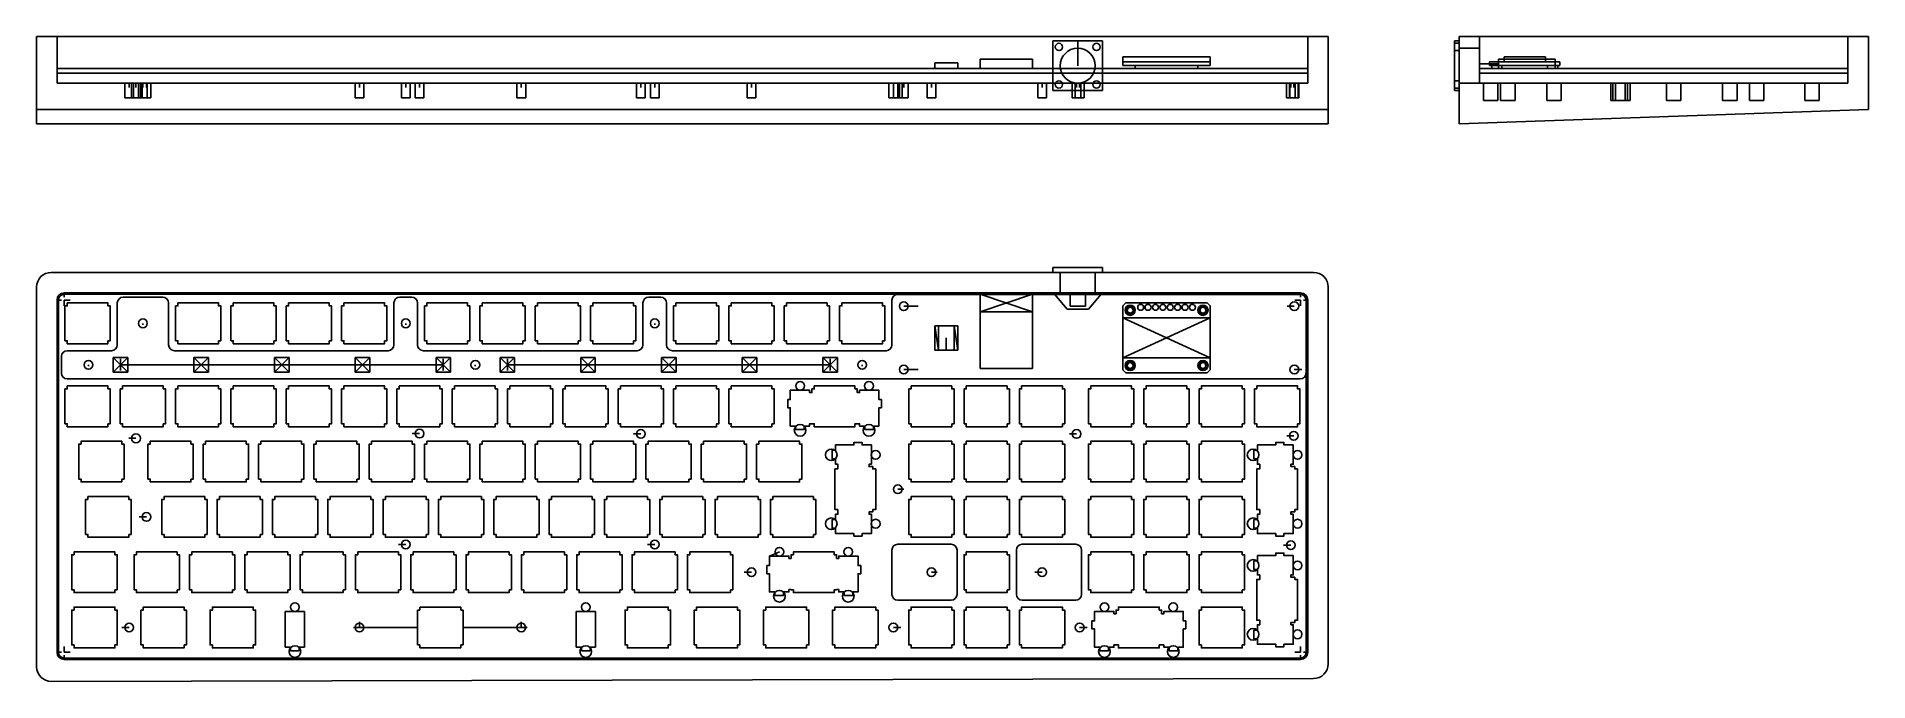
# Model space of a CAD drawing. Header units: millimetres. Extents: x -5 to 624, y -6 to 215.
import ezdxf

# ---------------------------------------------------------------- set-up
doc = ezdxf.new("R2010")
doc.units = ezdxf.units.MM
for name, color, linetype in [('Capa1', 6, 'Continuous'), ('LAYER1', 7, 'Continuous'), ('Over', 2, 'Continuous'), ('PCB', 1, 'Continuous'), ('Protector', 5, 'Continuous'), ('Teclas', 3, 'Continuous')]:
    doc.layers.add(name, color=color, linetype=linetype)
pattern_1 = [(45, (-132.18486, -0.47352), (-0.1122532, 0.1122532), [])]

msp = doc.modelspace()

# ---------------------------------------------------------------- hatches: boundary and pattern name
h = msp.add_hatch()
h.set_pattern_fill('ANSI31', color=6, scale=0.05)
h.set_pattern_definition(pattern_1)
h.paths.add_polyline_path([(368.75, 121.5, 1), (372.25, 121.5, 1)])
h.paths.add_polyline_path([(369.5, 121.5, -1), (371.5, 121.5, -1)], flags=16)
h = msp.add_hatch()
h.set_pattern_fill('ANSI31', color=6, scale=0.05)
h.set_pattern_definition(pattern_1)
h.paths.add_polyline_path([(397.25, 121.5, 1), (393.75, 121.5, 1)])
h.paths.add_polyline_path([(396.5, 121.5, -1), (394.5, 121.5, -1)], flags=16)
h = msp.add_hatch()
h.set_pattern_fill('ANSI31', color=6, scale=0.05)
h.set_pattern_definition(pattern_1)
h.paths.add_polyline_path([(368.75, 102.5, 1), (372.25, 102.5, 1)])
h.paths.add_polyline_path([(371.5, 102.5, -1), (369.5, 102.5, -1)], flags=16)
h = msp.add_hatch()
h.set_pattern_fill('ANSI31', color=6, scale=0.05)
h.set_pattern_definition(pattern_1)
h.paths.add_polyline_path([(393.75, 102.5, 1), (397.25, 102.5, 1)])
h.paths.add_polyline_path([(396.5, 102.5, -1), (394.5, 102.5, -1)], flags=16)

# ---------------------------------------------------------------- linework, layer by layer
for p, q in [((2, 215.5), (-5, 215.5)), ((431.5, 215.5), (2, 215.5)), ((2, 215.5), (2, 209.5)), ((438.5, 215.5), (431.5, 215.5)), ((431.5, 215.5), (431.5, 209.5)), ((490.5, 215.5), (483.5, 215.5)), ((483.5, 215.5), (483.5, 185.5)), ((616, 215.5), (490.5, 215.5)), ((490.5, 206.2), (490.5, 215.5)), ((616, 215.5), (623, 215.5)), ((2, 199.5), (2, 209.5)), ((431.5, 199.5), (431.5, 209.5)), ((490.5, 204.5), (490.5, 206.2)), ((490.5, 202.9), (490.5, 204.5)), ((490.5, 199.5), (490.5, 202.9)), ((2, 199.5), (431.5, 199.5)), ((25.25, 194.5), (25.25, 199.5)), ((27.63, 199.5), (27.63, 194.5)), ((28.25, 199.5), (28.25, 194.5)), ((30, 199.5), (30, 194.5)), ((30.63, 199.5), (30.63, 194.5)), ((31.19, 199.5), (31.19, 194.5)), ((33, 199.5), (33, 194.5)), ((34.19, 199.5), (34.19, 194.5)), ((104.33, 199.5), (104.33, 194.5)), ((107.33, 194.5), (107.33, 199.5)), ((120.25, 199.5), (120.25, 194.5)), ((123.25, 194.5), (123.25, 199.5)), ((125, 199.5), (125, 194.5)), ((128, 194.5), (128, 199.5)), ((159.93, 199.5), (159.93, 194.5)), ((162.93, 194.5), (162.93, 199.5)), ((201, 199.5), (201, 194.5)), ((204, 194.5), (204, 199.5)), ((205.75, 199.5), (205.75, 194.5)), ((208.75, 194.5), (208.75, 199.5)), ((239, 199.5), (239, 194.5)), ((242, 194.5), (242, 199.5)), ((287.69, 199.5), (287.69, 194.5)), ((289.25, 199.5), (289.25, 194.5)), ((290.69, 194.5), (290.69, 199.5)), ((291.25, 199.5), (291.25, 194.5)), ((292.25, 194.5), (292.25, 199.5)), ((294.25, 194.5), (294.25, 199.5)), ((300.75, 199.5), (300.75, 194.5)), ((303.75, 194.5), (303.75, 199.5)), ((338.75, 199.5), (338.75, 194.5)), ((341.75, 194.5), (341.75, 199.5)), ((350.62, 199.5), (350.62, 194.5)), ((351.66, 194.5), (351.66, 199.5)), ((353.62, 194.5), (353.62, 199.5)), ((354.66, 199.5), (354.66, 194.5)), ((424.17, 199.5), (424.17, 194.5)), ((425.18, 199.5), (425.18, 194.5)), ((425.38, 199.5), (425.38, 194.5)), ((427.17, 194.5), (427.17, 199.5)), ((428.18, 194.5), (428.18, 199.5)), ((428.38, 194.5), (428.38, 199.5)), ((28.25, 194.5), (25.25, 194.5)), ((30.63, 194.5), (27.63, 194.5)), ((33, 194.5), (30.63, 194.5)), ((34.19, 194.5), (33, 194.5)), ((104.33, 194.5), (107.33, 194.5)), ((120.25, 194.5), (123.25, 194.5)), ((125, 194.5), (128, 194.5)), ((159.93, 194.5), (162.93, 194.5)), ((201, 194.5), (204, 194.5)), ((205.75, 194.5), (208.75, 194.5)), ((239, 194.5), (242, 194.5)), ((287.69, 194.5), (290.69, 194.5)), ((289.25, 194.5), (292.25, 194.5)), ((291.25, 194.5), (294.25, 194.5)), ((300.75, 194.5), (303.75, 194.5)), ((338.75, 194.5), (341.75, 194.5)), ((350.62, 194.5), (353.62, 194.5)), ((354.66, 194.5), (351.66, 194.5)), ((424.17, 194.5), (427.17, 194.5)), ((425.18, 194.5), (428.18, 194.5)), ((425.38, 194.5), (428.38, 194.5)), ((438.5, 185.5), (-5, 185.5)), ((429, 127.5), (4.5, 127.5)), ((4.5, 1.5), (429, 1.5))]:
    msp.add_line(p, q)
at = {"color": 7}
for p, q in [((-5, 215.5), (-5, 185.5)), ((438.5, 215.5), (438.5, 185.5)), ((617, 199.5), (617, 215.5)), ((623, 215.5), (624, 215.5)), ((624, 190.41), (624, 215.5)), ((438.5, 190.41), (-5, 190.41)), ((483.5, 185.5), (624, 190.41)), ((433.5, 134.5), (0, 134.5)), ((-5, 129.5), (-5, -1)), ((438.5, 129.5), (438.5, 0)), ((2, 4), (2, 125)), ((431.5, 125), (431.5, 4)), ((433.5, -5), (0, -6))]:
    msp.add_line(p, q, dxfattribs=at)
at = {"color": 6}
for p, q in [((344, 214), (361, 214)), ((344, 197), (344, 214)), ((352.5, 205.5), (352.5, 214)), ((361, 214), (360.2, 214)), ((361, 205.5), (361, 214)), ((361, 214), (361, 197)), ((361, 214), (361, 213.2)), ((481.83, 197), (481.83, 214)), ((481.83, 214), (483.5, 214)), ((481.83, 213.2), (481.83, 210.7)), ((481.83, 213.2), (483.5, 213.2)), ((481.83, 210.7), (483.5, 210.7)), ((483.5, 205.5), (483.5, 211.5)), ((483.5, 211.5), (490.5, 211.5)), ((483.5, 205.5), (483.5, 199.5)), ((361, 197), (344, 197)), ((481.83, 200.3), (481.83, 197.8)), ((481.83, 200.3), (483.5, 200.3)), ((481.83, 197.8), (483.5, 197.8)), ((483.5, 197), (481.83, 197)), ((483.5, 199.5), (490.5, 199.5)), ((344, 136.17), (361, 136.17)), ((344, 136.17), (344, 134.5)), ((344, 134.5), (346.5, 134.5)), ((346.5, 126.9), (346.5, 134.5)), ((346.5, 134.5), (358.5, 134.5)), ((358.5, 134.5), (358.5, 126.9)), ((358.5, 134.5), (361, 134.5)), ((361, 134.5), (361, 136.17)), ((4.5, 127), (4.5, 126)), ((358.5, 126.9), (346.5, 126.9)), ((346.5, 126.9), (358.5, 126.9)), ((352.5, 126.9), (349.85, 126.9)), ((349.85, 126.9), (349.85, 122.9)), ((352.5, 126.9), (355.15, 126.9)), ((355.15, 126.9), (355.15, 122.9)), ((429, 127), (429, 126)), ((2.5, 125), (3.5, 125)), ((4.5, 125), (4.5, 123)), ((4.5, 125), (6.5, 125)), ((349.85, 122.9), (355.15, 122.9)), ((368, 123), (369, 124)), ((368, 123), (368, 101)), ((397, 124), (369, 124)), ((397, 124), (398, 123)), ((398, 101), (398, 123)), ((429, 125), (427, 125)), ((429, 125), (429, 123)), ((431, 125), (430, 125)), ((398, 118.85), (368, 118.85)), ((368, 118.85), (398, 105.15)), ((368, 105.15), (398, 118.85)), ((21.28, 105.25), (21.28, 100.25)), ((26.28, 105.25), (21.28, 105.25)), ((21.28, 105.25), (26.28, 100.25)), ((21.28, 100.25), (26.28, 105.25)), ((23.78, 102.75), (23.78, 104.75)), ((23.78, 102.75), (23.78, 100.75)), ((23.78, 102.75), (134.64, 102.75)), ((26.28, 100.25), (26.28, 105.25)), ((48.99, 105.25), (48.99, 100.25)), ((53.99, 105.25), (48.99, 105.25)), ((48.99, 105.25), (53.99, 100.25)), ((48.99, 100.25), (53.99, 105.25)), ((53.99, 100.25), (53.99, 105.25)), ((76.71, 105.25), (76.71, 100.25)), ((81.71, 105.25), (76.71, 105.25)), ((76.71, 105.25), (81.71, 100.25)), ((76.71, 100.25), (81.71, 105.25)), ((81.71, 100.25), (81.71, 105.25)), ((104.42, 105.25), (104.42, 100.25)), ((109.42, 105.25), (104.42, 105.25)), ((104.42, 105.25), (109.42, 100.25)), ((104.42, 100.25), (109.42, 105.25)), ((109.42, 100.25), (109.42, 105.25)), ((132.14, 105.25), (132.14, 100.25)), ((137.14, 105.25), (132.14, 105.25)), ((132.14, 105.25), (137.14, 100.25)), ((132.14, 100.25), (137.14, 105.25)), ((134.64, 102.75), (134.64, 104.75)), ((134.64, 102.75), (134.64, 100.75)), ((137.14, 100.25), (137.14, 105.25)), ((154.14, 105.25), (154.14, 100.25)), ((159.14, 105.25), (154.14, 105.25)), ((154.14, 105.25), (159.14, 100.25)), ((154.14, 100.25), (159.14, 105.25)), ((156.64, 102.75), (156.64, 104.75)), ((156.64, 102.75), (156.64, 100.75)), ((156.64, 102.75), (267.5, 102.75)), ((159.14, 100.25), (159.14, 105.25)), ((181.85, 105.25), (181.85, 100.25)), ((186.85, 105.25), (181.85, 105.25)), ((181.85, 105.25), (186.85, 100.25)), ((181.85, 100.25), (186.85, 105.25)), ((186.85, 100.25), (186.85, 105.25)), ((209.57, 105.25), (209.57, 100.25)), ((214.57, 105.25), (209.57, 105.25)), ((209.57, 105.25), (214.57, 100.25)), ((209.57, 100.25), (214.57, 105.25)), ((214.57, 100.25), (214.57, 105.25)), ((237.28, 105.25), (237.28, 100.25)), ((242.28, 105.25), (237.28, 105.25)), ((237.28, 105.25), (242.28, 100.25)), ((237.28, 100.25), (242.28, 105.25)), ((242.28, 100.25), (242.28, 105.25)), ((265, 105.25), (265, 100.25)), ((270, 105.25), (265, 105.25)), ((265, 105.25), (270, 100.25)), ((265, 100.25), (270, 105.25)), ((267.5, 102.75), (267.5, 104.75)), ((267.5, 102.75), (267.5, 100.75)), ((270, 100.25), (270, 105.25)), ((398, 105.15), (368, 105.15)), ((369, 100), (368, 101)), ((397, 100), (398, 101)), ((21.28, 100.25), (26.28, 100.25)), ((48.99, 100.25), (53.99, 100.25)), ((76.71, 100.25), (81.71, 100.25)), ((104.42, 100.25), (109.42, 100.25)), ((132.14, 100.25), (137.14, 100.25)), ((154.14, 100.25), (159.14, 100.25)), ((181.85, 100.25), (186.85, 100.25)), ((209.57, 100.25), (214.57, 100.25)), ((237.28, 100.25), (242.28, 100.25)), ((265, 100.25), (270, 100.25)), ((369, 100), (397, 100)), ((105.83, 12.5), (105.83, 14.5)), ((161.43, 12.5), (161.43, 14.5)), ((105.83, 12.5), (103.83, 12.5)), ((161.43, 12.5), (163.43, 12.5)), ((2.5, 4), (3.5, 4)), ((4.5, 4), (4.5, 6)), ((4.5, 4), (6.5, 4)), ((4.5, 2), (4.5, 3)), ((429, 4), (427, 4)), ((429, 4), (429, 6)), ((429, 2), (429, 3)), ((431, 4), (430, 4))]:
    msp.add_line(p, q, dxfattribs=at)
at = {"color": 1}
for p, q in [((616, 204.5), (617, 204.5)), ((617, 202.9), (616, 202.9)), ((617, 204.5), (617, 202.9)), ((344.5, 127), (4.5, 127)), ((344.5, 127), (348.85, 121.9)), ((356.15, 121.9), (360.5, 127)), ((360.5, 127), (429, 127)), ((2.5, 125), (2.5, 4)), ((348.85, 121.9), (356.15, 121.9)), ((431, 125), (431, 4))]:
    msp.add_line(p, q, dxfattribs=at)
at = {"color": 6}
for centre, radius in [((346.05, 211.95), 1.25), ((352.5, 205.5), 6), ((358.95, 211.95), 1.25), ((346.05, 199.05), 1.25), ((358.95, 199.05), 1.25), ((370.5, 121.5), 1.75), ((370.5, 121.5), 1), ((374.11, 122.5), 1.02), ((376.65, 122.5), 1.02), ((379.19, 122.5), 1.02), ((381.73, 122.5), 1.02), ((384.27, 122.5), 1.02), ((386.81, 122.5), 1.02), ((389.35, 122.5), 1.02), ((391.89, 122.5), 1.02), ((395.5, 121.5), 1.75), ((395.5, 121.5), 1), ((370.5, 102.5), 1.75), ((370.5, 102.5), 1), ((395.5, 102.5), 1.75), ((395.5, 102.5), 1)]:
    msp.add_circle(centre, radius, dxfattribs=at)
at = {"linetype": 'Continuous'}
for centre in [(29.12, 77.5), (126.5, 79.12), (202.5, 79), (426.68, 78.36), (32.69, 50.5), (121.75, 41), (207.25, 41), (240.5, 31.5), (26.75, 12.5), (105.83, 12.5), (161.43, 12.5), (289.19, 12.5), (353.16, 12.5)]:
    msp.add_circle(centre, 1.5, dxfattribs=at)
for centre, radius, start, end in [((0, 129.5), 5, 90, 180.00001), ((433.5, 129.5), 5, 0, 90.00001), ((4.5, 125), 2.5, 90, 180), ((429, 125), 2.5, 0, 90), ((4.5, 4), 2.5, 180, 270), ((429, 4), 2.5, 270, 0), ((0, -1), 5, 180, 270.00001), ((433.5, 0), 5, 270, 0.00001)]:
    msp.add_arc(centre, radius, start, end)
at = {"layer": 'Capa1'}
for p, q in [((319, 204.5), (319, 207.7)), ((319, 207.7), (337, 207.7)), ((337, 207.7), (337, 204.5)), ((368, 208.5), (398, 208.5)), ((368, 208.5), (368, 205.6)), ((398, 208.5), (398, 205.6)), ((497, 207.7), (497, 204.5)), ((497, 207.7), (516.5, 207.7)), ((498.91, 206.8), (498.91, 208.5)), ((498.91, 208.5), (513.09, 208.5)), ((513.09, 208.5), (513.09, 206.8)), ((516.5, 207.7), (516.5, 204.5)), ((303.41, 204.5), (303.41, 206.5)), ((303.41, 206.5), (311.31, 206.5)), ((311.31, 206.5), (311.31, 204.5)), ((368, 206.8), (398, 206.8)), ((368, 205.6), (398, 205.6)), ((372.25, 205.6), (372.25, 204.5)), ((393.75, 205.6), (393.75, 204.5)), ((490.5, 204.5), (490.5, 206.2)), ((490.5, 206.2), (497, 206.2)), ((493.91, 206.8), (493.91, 205.6)), ((498.91, 206.8), (493.91, 206.8)), ((493.91, 205.6), (518.09, 205.6)), ((494.66, 205.6), (494.66, 204.5)), ((498.16, 205.6), (498.16, 204.5)), ((513.09, 206.8), (498.91, 206.8)), ((518.09, 206.8), (513.09, 206.8)), ((513.84, 205.6), (513.84, 204.5)), ((517.34, 205.6), (517.34, 204.5)), ((518.09, 205.6), (518.09, 206.8)), ((26.75, 199.5), (26.75, 198)), ((29.12, 199.5), (29.12, 198)), ((31.5, 199.5), (31.5, 198)), ((32.69, 199.5), (32.69, 198)), ((105.83, 199.5), (105.83, 198)), ((121.75, 199.5), (121.75, 198)), ((126.5, 199.5), (126.5, 198)), ((161.43, 199.5), (161.43, 198)), ((202.5, 199.5), (202.5, 198)), ((207.25, 199.5), (207.25, 198)), ((240.5, 199.5), (240.5, 198)), ((289.19, 199.5), (289.19, 198)), ((290.75, 199.5), (290.75, 198)), ((292.75, 199.5), (292.75, 198)), ((302.25, 199.5), (302.25, 198)), ((340.25, 199.5), (340.25, 198)), ((352.12, 199.5), (352.12, 198)), ((353.16, 199.5), (353.16, 198)), ((425.67, 199.5), (425.67, 198)), ((426.68, 199.5), (426.68, 198)), ((426.88, 199.5), (426.88, 198)), ((319, 127), (319, 101.5)), ((319, 127), (337, 121)), ((319, 121), (337, 127)), ((337, 101.5), (337, 127)), ((292.75, 122.88), (297.75, 122.88)), ((319, 121), (337, 121)), ((311.31, 116.2), (303.41, 116.2)), ((303.41, 116.2), (303.41, 107.8)), ((304.66, 107.8), (303.41, 116.2)), ((304.66, 107.8), (304.66, 116.2)), ((310.06, 107.8), (310.06, 116.2)), ((310.06, 116.2), (311.31, 107.8)), ((311.31, 107.8), (311.31, 116.2)), ((303.41, 107.8), (311.31, 107.8)), ((307.36, 112), (307.36, 107.8)), ((292.75, 101.12), (297.75, 101.12)), ((319, 101.5), (337, 101.5)), ((426.88, 101.12), (429.48, 101.12)), ((426.68, 78.36), (424.35, 78.36)), ((289.19, 12.5), (291.79, 12.5)), ((353.16, 12.5), (355.8, 12.5))]:
    msp.add_line(p, q, dxfattribs=at)
at = {"layer": 'Capa1', "linetype": 'Continuous'}
for p, q in [((426.88, 122.88), (424.38, 122.88)), ((31.5, 116.54), (31.5, 117)), ((121.75, 116.54), (121.75, 117)), ((207.25, 116.54), (207.25, 117)), ((12.78, 102.29), (12.78, 102.75)), ((145.64, 102.29), (145.64, 102.75)), ((278.5, 102.29), (278.5, 102.75)), ((29.12, 77.5), (26.62, 77.5)), ((126.5, 79.12), (124, 79.12)), ((202.5, 79), (200, 79)), ((352.12, 79), (349.62, 79)), ((292.75, 60), (290.75, 60)), ((32.69, 50.5), (30.19, 50.5)), ((121.75, 41), (119.25, 41)), ((207.25, 41), (204.75, 41)), ((425.67, 40.77), (423.17, 40.77)), ((240.5, 31.5), (238, 31.5)), ((304.25, 31.5), (302.25, 31.5)), ((340.25, 31.5), (337.75, 31.5)), ((26.75, 12.5), (24.25, 12.5))]:
    msp.add_line(p, q, dxfattribs=at)
at = {"layer": 'LAYER1', "linetype": 'Continuous'}
msp.add_circle((425.67, 40.77), 1.5, dxfattribs=at)
at = {"layer": 'Over', "color": 7, "true_color": 0xffffff}
for p, q in [((490.5, 199.5), (617, 199.5)), ((491.79, 199.5), (491.79, 193.5)), ((496.79, 193.5), (496.79, 199.5)), ((497.66, 199.5), (497.66, 193.5)), ((502.66, 193.5), (502.66, 199.5)), ((513.54, 199.5), (513.54, 193.5)), ((518.54, 193.5), (518.54, 199.5)), ((535.54, 199.5), (535.54, 193.5)), ((536.3, 199.5), (536.3, 193.5)), ((537.16, 199.5), (537.16, 193.5)), ((540.54, 193.5), (540.54, 199.5)), ((541.3, 193.5), (541.3, 199.5)), ((542.16, 193.5), (542.16, 199.5)), ((554.66, 199.5), (554.66, 193.5)), ((559.66, 193.5), (559.66, 199.5)), ((573.9, 199.5), (573.9, 193.5)), ((578.9, 193.5), (578.9, 199.5)), ((583.16, 199.5), (583.16, 193.5)), ((588.16, 193.5), (588.16, 199.5)), ((602.16, 199.5), (602.16, 193.5)), ((607.16, 193.5), (607.16, 199.5)), ((491.79, 193.5), (496.79, 193.5)), ((497.66, 193.5), (502.66, 193.5)), ((513.54, 193.5), (518.54, 193.5)), ((535.54, 193.5), (540.54, 193.5)), ((536.3, 193.5), (541.3, 193.5)), ((537.16, 193.5), (542.16, 193.5)), ((554.66, 193.5), (559.66, 193.5)), ((573.9, 193.5), (578.9, 193.5)), ((583.16, 193.5), (588.16, 193.5)), ((602.16, 193.5), (607.16, 193.5))]:
    msp.add_line(p, q, dxfattribs=at)
at = {"layer": 'Over', "linetype": 'Continuous'}
for centre in [(292.75, 122.88), (426.88, 122.88), (31.5, 117), (121.75, 117), (207.25, 117), (292.75, 101.12), (426.88, 101.12), (352.12, 79), (290.75, 60), (302.25, 31.5), (340.25, 31.5)]:
    msp.add_circle(centre, 1.5, dxfattribs=at)
at = {"layer": 'Over', "color": 4, "linetype": 'Continuous'}
for centre in [(12.78, 102.75), (145.64, 102.75), (278.5, 102.75)]:
    msp.add_circle(centre, 1.5, dxfattribs=at)
at = {"layer": 'PCB'}
for p, q in [((2, 202.9), (2, 204.5)), ((2, 204.5), (431.5, 204.5)), ((431.5, 202.9), (2, 202.9)), ((431.5, 204.5), (431.5, 202.9)), ((616, 204.5), (490.5, 204.5)), ((490.5, 202.9), (490.5, 204.5)), ((616, 202.9), (490.5, 202.9)), ((4.5, 2), (429, 2))]:
    msp.add_line(p, q, dxfattribs=at)
for centre, start, end in [((4.5, 125), 90, 180), ((429, 125), 0, 90), ((4.5, 4), 180, 270), ((429, 4), 270, 0)]:
    msp.add_arc(centre, 2, start, end, dxfattribs=at)
at = {"layer": 'Protector'}
for p, q in [((24.7, 126), (38.3, 126)), ((119.7, 126), (123.8, 126)), ((205.2, 126), (209.3, 126)), ((292.75, 126.93), (290.7, 126.93)), ((292.75, 126.93), (424.17, 126.93)), ((426.88, 126.93), (424.17, 126.93)), ((426.88, 126.93), (428.93, 126.93)), ((22.7, 109.6), (22.7, 124)), ((40.3, 124), (40.3, 109.6)), ((117.7, 109.6), (117.7, 124)), ((125.8, 124), (125.8, 109.6)), ((203.2, 109.6), (203.2, 124)), ((211.3, 124), (211.3, 109.6)), ((288.7, 124.93), (288.7, 109.6)), ((430.93, 122.88), (430.93, 124.93)), ((430.93, 122.88), (430.93, 99.9)), ((5.5, 107.6), (20.7, 107.6)), ((42.3, 107.6), (115.7, 107.6)), ((127.8, 107.6), (201.2, 107.6)), ((286.7, 107.6), (213.3, 107.6)), ((3.5, 99.9), (3.5, 105.6)), ((5.5, 97.9), (286.68, 97.9)), ((428.93, 97.9), (286.68, 97.9)), ((288.7, 23.9), (288.7, 39.1)), ((290.7, 41.1), (309.05, 41.1)), ((311.05, 39.1), (311.05, 23.9)), ((331.45, 23.9), (331.45, 39.1)), ((333.45, 41.1), (351.8, 41.1)), ((353.8, 39.1), (353.8, 23.9)), ((290.7, 21.9), (309.05, 21.9)), ((333.45, 21.9), (351.8, 21.9))]:
    msp.add_line(p, q, dxfattribs=at)
for centre, start, end in [((24.7, 124), 90, 180), ((38.3, 124), 0, 90), ((119.7, 124), 90, 180), ((123.8, 124), 0, 90), ((205.2, 124), 90, 180), ((209.3, 124), 0, 90), ((290.7, 124.93), 90, 180), ((428.93, 124.93), 0, 90), ((5.5, 105.6), 90, 180), ((20.7, 109.6), 270, 0), ((42.3, 109.6), 180, 270), ((115.7, 109.6), 270, 0), ((127.8, 109.6), 180, 270), ((201.2, 109.6), 270, 0), ((213.3, 109.6), 180, 270), ((286.7, 109.6), 270, 0), ((5.5, 99.9), 180, 270), ((428.93, 99.9), 270, 0), ((290.7, 39.1), 90, 180), ((309.05, 39.1), 0, 90), ((333.45, 39.1), 90, 180), ((351.8, 39.1), 0, 90), ((290.7, 23.9), 180, 270), ((309.05, 23.9), 270, 0), ((333.45, 23.9), 180, 270), ((351.8, 23.9), 270, 0)]:
    msp.add_arc(centre, 2, start, end, dxfattribs=at)
at = {"layer": 'Teclas', "linetype": 'Continuous'}
for p, q in [((250.05, 38.5), (246.65, 37.03)), ((126.62, 18.5), (126.62, 19.5)), ((126.62, 19.5), (140.62, 19.5)), ((140.62, 19.5), (140.62, 18.5)), ((80.3, 18.03), (86.95, 18.03)), ((80.3, 18.03), (86.95, 18.03)), ((80.3, 18.03), (80.3, 5.73)), ((86.95, 5.73), (86.95, 18.03)), ((125.83, 14.8), (125.83, 18.5)), ((125.83, 18.5), (126.62, 18.5)), ((125.83, 18.5), (125.83, 12.5)), ((125.83, 14.8), (125.83, 10.2)), ((140.62, 18.5), (141.43, 18.5)), ((141.43, 18.5), (141.43, 6.5)), ((141.43, 18.5), (141.43, 12.5)), ((180.3, 18.03), (186.95, 18.03)), ((180.3, 18.03), (180.3, 5.73)), ((186.95, 18.03), (186.95, 5.73)), ((125.83, 12.5), (105.83, 12.5)), ((125.83, 6.5), (125.83, 10.2)), ((126.62, 6.5), (125.83, 6.5)), ((126.62, 5.5), (126.62, 6.5)), ((141.43, 6.5), (140.62, 6.5)), ((140.62, 6.5), (140.62, 5.5)), ((141.43, 12.5), (161.43, 12.5)), ((82.12, 5.73), (80.3, 5.73)), ((82.12, 4.53), (82.12, 5.73)), ((85.12, 4.53), (82.12, 4.53)), ((86.95, 5.73), (85.12, 5.73)), ((85.12, 5.73), (85.12, 4.53)), ((140.62, 5.5), (126.62, 5.5)), ((182.12, 5.73), (180.3, 5.73)), ((182.12, 4.53), (182.12, 5.73)), ((185.12, 4.53), (182.12, 4.53)), ((186.95, 5.73), (185.12, 5.73)), ((185.12, 5.73), (185.12, 4.53))]:
    msp.add_line(p, q, dxfattribs=at)
at = {"layer": 'Teclas'}
for points in [[(19.5, 111), (20.3, 111), (20.3, 123), (19.5, 123), (19.5, 124), (5.5, 124), (5.5, 123), (4.7, 123), (4.7, 111), (5.5, 111), (5.5, 110), (19.5, 110), (19.5, 111)], [(57.5, 111), (58.3, 111), (58.3, 123), (57.5, 123), (57.5, 124), (43.5, 124), (43.5, 123), (42.7, 123), (42.7, 111), (43.5, 111), (43.5, 110), (57.5, 110), (57.5, 111)], [(76.5, 111), (77.3, 111), (77.3, 123), (76.5, 123), (76.5, 124), (62.5, 124), (62.5, 123), (61.7, 123), (61.7, 111), (62.5, 111), (62.5, 110), (76.5, 110), (76.5, 111)], [(95.5, 111), (96.3, 111), (96.3, 123), (95.5, 123), (95.5, 124), (81.5, 124), (81.5, 123), (80.7, 123), (80.7, 111), (81.5, 111), (81.5, 110), (95.5, 110), (95.5, 111)], [(114.5, 111), (115.3, 111), (115.3, 123), (114.5, 123), (114.5, 124), (100.5, 124), (100.5, 123), (99.7, 123), (99.7, 111), (100.5, 111), (100.5, 110), (114.5, 110), (114.5, 111)], [(143, 111), (143.8, 111), (143.8, 123), (143, 123), (143, 124), (129, 124), (129, 123), (128.2, 123), (128.2, 111), (129, 111), (129, 110), (143, 110), (143, 111)], [(162, 111), (162.8, 111), (162.8, 123), (162, 123), (162, 124), (148, 124), (148, 123), (147.2, 123), (147.2, 111), (148, 111), (148, 110), (162, 110), (162, 111)], [(181, 111), (181.8, 111), (181.8, 123), (181, 123), (181, 124), (167, 124), (167, 123), (166.2, 123), (166.2, 111), (167, 111), (167, 110), (181, 110), (181, 111)], [(200, 111), (200.8, 111), (200.8, 123), (200, 123), (200, 124), (186, 124), (186, 123), (185.2, 123), (185.2, 111), (186, 111), (186, 110), (200, 110), (200, 111)], [(228.5, 111), (229.3, 111), (229.3, 123), (228.5, 123), (228.5, 124), (214.5, 124), (214.5, 123), (213.7, 123), (213.7, 111), (214.5, 111), (214.5, 110), (228.5, 110), (228.5, 111)], [(247.5, 111), (248.3, 111), (248.3, 123), (247.5, 123), (247.5, 124), (233.5, 124), (233.5, 123), (232.7, 123), (232.7, 111), (233.5, 111), (233.5, 110), (247.5, 110), (247.5, 111)], [(266.5, 111), (267.3, 111), (267.3, 123), (266.5, 123), (266.5, 124), (252.5, 124), (252.5, 123), (251.7, 123), (251.7, 111), (252.5, 111), (252.5, 110), (266.5, 110), (266.5, 111)], [(285.5, 111), (286.3, 111), (286.3, 123), (285.5, 123), (285.5, 124), (271.5, 124), (271.5, 123), (270.7, 123), (270.7, 111), (271.5, 111), (271.5, 110), (285.5, 110), (285.5, 111)], [(19.5, 82.5), (20.3, 82.5), (20.3, 94.5), (19.5, 94.5), (19.5, 95.5), (5.5, 95.5), (5.5, 94.5), (4.7, 94.5), (4.7, 82.5), (5.5, 82.5), (5.5, 81.5), (19.5, 81.5), (19.5, 82.5)], [(38.5, 82.5), (39.3, 82.5), (39.3, 94.5), (38.5, 94.5), (38.5, 95.5), (24.5, 95.5), (24.5, 94.5), (23.7, 94.5), (23.7, 82.5), (24.5, 82.5), (24.5, 81.5), (38.5, 81.5), (38.5, 82.5)], [(57.5, 82.5), (58.3, 82.5), (58.3, 94.5), (57.5, 94.5), (57.5, 95.5), (43.5, 95.5), (43.5, 94.5), (42.7, 94.5), (42.7, 82.5), (43.5, 82.5), (43.5, 81.5), (57.5, 81.5), (57.5, 82.5)], [(76.5, 82.5), (77.3, 82.5), (77.3, 94.5), (76.5, 94.5), (76.5, 95.5), (62.5, 95.5), (62.5, 94.5), (61.7, 94.5), (61.7, 82.5), (62.5, 82.5), (62.5, 81.5), (76.5, 81.5), (76.5, 82.5)], [(95.5, 82.5), (96.3, 82.5), (96.3, 94.5), (95.5, 94.5), (95.5, 95.5), (81.5, 95.5), (81.5, 94.5), (80.7, 94.5), (80.7, 82.5), (81.5, 82.5), (81.5, 81.5), (95.5, 81.5), (95.5, 82.5)], [(114.5, 82.5), (115.3, 82.5), (115.3, 94.5), (114.5, 94.5), (114.5, 95.5), (100.5, 95.5), (100.5, 94.5), (99.7, 94.5), (99.7, 82.5), (100.5, 82.5), (100.5, 81.5), (114.5, 81.5), (114.5, 82.5)], [(133.5, 82.5), (134.3, 82.5), (134.3, 94.5), (133.5, 94.5), (133.5, 95.5), (119.5, 95.5), (119.5, 94.5), (118.7, 94.5), (118.7, 82.5), (119.5, 82.5), (119.5, 81.5), (133.5, 81.5), (133.5, 82.5)], [(152.5, 82.5), (153.3, 82.5), (153.3, 94.5), (152.5, 94.5), (152.5, 95.5), (138.5, 95.5), (138.5, 94.5), (137.7, 94.5), (137.7, 82.5), (138.5, 82.5), (138.5, 81.5), (152.5, 81.5), (152.5, 82.5)], [(171.5, 82.5), (172.3, 82.5), (172.3, 94.5), (171.5, 94.5), (171.5, 95.5), (157.5, 95.5), (157.5, 94.5), (156.7, 94.5), (156.7, 82.5), (157.5, 82.5), (157.5, 81.5), (171.5, 81.5), (171.5, 82.5)], [(190.5, 82.5), (191.3, 82.5), (191.3, 94.5), (190.5, 94.5), (190.5, 95.5), (176.5, 95.5), (176.5, 94.5), (175.7, 94.5), (175.7, 82.5), (176.5, 82.5), (176.5, 81.5), (190.5, 81.5), (190.5, 82.5)], [(209.5, 82.5), (210.3, 82.5), (210.3, 94.5), (209.5, 94.5), (209.5, 95.5), (195.5, 95.5), (195.5, 94.5), (194.7, 94.5), (194.7, 82.5), (195.5, 82.5), (195.5, 81.5), (209.5, 81.5), (209.5, 82.5)], [(228.5, 82.5), (229.3, 82.5), (229.3, 94.5), (228.5, 94.5), (228.5, 95.5), (214.5, 95.5), (214.5, 94.5), (213.7, 94.5), (213.7, 82.5), (214.5, 82.5), (214.5, 81.5), (228.5, 81.5), (228.5, 82.5)], [(247.5, 82.5), (248.3, 82.5), (248.3, 94.5), (247.5, 94.5), (247.5, 95.5), (233.5, 95.5), (233.5, 94.5), (232.7, 94.5), (232.7, 82.5), (233.5, 82.5), (233.5, 81.5), (247.5, 81.5), (247.5, 82.5)], [(258.6, 81.73), (260.43, 81.73), (260.43, 82.53), (261.2, 82.53), (261.2, 82.5), (262, 82.5), (262, 81.5), (276, 81.5), (276, 82.5), (276.8, 82.5), (276.8, 82.53), (277.57, 82.53), (277.57, 81.73), (279.4, 81.73), (279.4, 80.53), (282.4, 80.53), (282.4, 81.73), (284.23, 81.73), (284.23, 88), (285.1, 88), (285.1, 90.8), (284.23, 90.8), (284.23, 94.03), (277.57, 94.03), (277.57, 93.23), (276.8, 93.23), (276.8, 94.5), (276, 94.5), (276, 95.5), (262, 95.5), (262, 94.5), (261.2, 94.5), (261.2, 93.23), (260.43, 93.23), (260.43, 94.03), (253.78, 94.03), (253.78, 90.8), (252.9, 90.8), (252.9, 88), (253.78, 88), (253.78, 81.73), (255.6, 81.73), (255.6, 80.53), (258.6, 80.53), (258.6, 81.73)], [(309.25, 82.5), (310.05, 82.5), (310.05, 94.5), (309.25, 94.5), (309.25, 95.5), (295.25, 95.5), (295.25, 94.5), (294.45, 94.5), (294.45, 82.5), (295.25, 82.5), (295.25, 81.5), (309.25, 81.5), (309.25, 82.5)], [(328.25, 82.5), (329.05, 82.5), (329.05, 94.5), (328.25, 94.5), (328.25, 95.5), (314.25, 95.5), (314.25, 94.5), (313.45, 94.5), (313.45, 82.5), (314.25, 82.5), (314.25, 81.5), (328.25, 81.5), (328.25, 82.5)], [(347.25, 82.5), (348.05, 82.5), (348.05, 94.5), (347.25, 94.5), (347.25, 95.5), (333.25, 95.5), (333.25, 94.5), (332.45, 94.5), (332.45, 82.5), (333.25, 82.5), (333.25, 81.5), (347.25, 81.5), (347.25, 82.5)], [(371, 82.5), (371.8, 82.5), (371.8, 94.5), (371, 94.5), (371, 95.5), (357, 95.5), (357, 94.5), (356.2, 94.5), (356.2, 82.5), (357, 82.5), (357, 81.5), (371, 81.5), (371, 82.5)], [(390, 82.5), (390.8, 82.5), (390.8, 94.5), (390, 94.5), (390, 95.5), (376, 95.5), (376, 94.5), (375.2, 94.5), (375.2, 82.5), (376, 82.5), (376, 81.5), (390, 81.5), (390, 82.5)], [(409, 82.5), (409.8, 82.5), (409.8, 94.5), (409, 94.5), (409, 95.5), (395, 95.5), (395, 94.5), (394.2, 94.5), (394.2, 82.5), (395, 82.5), (395, 81.5), (409, 81.5), (409, 82.5)], [(428, 82.5), (428.8, 82.5), (428.8, 94.5), (428, 94.5), (428, 95.5), (414, 95.5), (414, 94.5), (413.2, 94.5), (413.2, 82.5), (414, 82.5), (414, 81.5), (428, 81.5), (428, 82.5)], [(24.25, 63.5), (25.05, 63.5), (25.05, 75.5), (24.25, 75.5), (24.25, 76.5), (10.25, 76.5), (10.25, 75.5), (9.45, 75.5), (9.45, 63.5), (10.25, 63.5), (10.25, 62.5), (24.25, 62.5), (24.25, 63.5)], [(48, 63.5), (48.8, 63.5), (48.8, 75.5), (48, 75.5), (48, 76.5), (34, 76.5), (34, 75.5), (33.2, 75.5), (33.2, 63.5), (34, 63.5), (34, 62.5), (48, 62.5), (48, 63.5)], [(67, 63.5), (67.8, 63.5), (67.8, 75.5), (67, 75.5), (67, 76.5), (53, 76.5), (53, 75.5), (52.2, 75.5), (52.2, 63.5), (53, 63.5), (53, 62.5), (67, 62.5), (67, 63.5)], [(86, 63.5), (86.8, 63.5), (86.8, 75.5), (86, 75.5), (86, 76.5), (72, 76.5), (72, 75.5), (71.2, 75.5), (71.2, 63.5), (72, 63.5), (72, 62.5), (86, 62.5), (86, 63.5)], [(105, 63.5), (105.8, 63.5), (105.8, 75.5), (105, 75.5), (105, 76.5), (91, 76.5), (91, 75.5), (90.2, 75.5), (90.2, 63.5), (91, 63.5), (91, 62.5), (105, 62.5), (105, 63.5)], [(124, 63.5), (124.8, 63.5), (124.8, 75.5), (124, 75.5), (124, 76.5), (110, 76.5), (110, 75.5), (109.2, 75.5), (109.2, 63.5), (110, 63.5), (110, 62.5), (124, 62.5), (124, 63.5)], [(143, 63.5), (143.8, 63.5), (143.8, 75.5), (143, 75.5), (143, 76.5), (129, 76.5), (129, 75.5), (128.2, 75.5), (128.2, 63.5), (129, 63.5), (129, 62.5), (143, 62.5), (143, 63.5)], [(162, 63.5), (162.8, 63.5), (162.8, 75.5), (162, 75.5), (162, 76.5), (148, 76.5), (148, 75.5), (147.2, 75.5), (147.2, 63.5), (148, 63.5), (148, 62.5), (162, 62.5), (162, 63.5)], [(181, 63.5), (181.8, 63.5), (181.8, 75.5), (181, 75.5), (181, 76.5), (167, 76.5), (167, 75.5), (166.2, 75.5), (166.2, 63.5), (167, 63.5), (167, 62.5), (181, 62.5), (181, 63.5)], [(200, 63.5), (200.8, 63.5), (200.8, 75.5), (200, 75.5), (200, 76.5), (186, 76.5), (186, 75.5), (185.2, 75.5), (185.2, 63.5), (186, 63.5), (186, 62.5), (200, 62.5), (200, 63.5)], [(219, 63.5), (219.8, 63.5), (219.8, 75.5), (219, 75.5), (219, 76.5), (205, 76.5), (205, 75.5), (204.2, 75.5), (204.2, 63.5), (205, 63.5), (205, 62.5), (219, 62.5), (219, 63.5)], [(238, 63.5), (238.8, 63.5), (238.8, 75.5), (238, 75.5), (238, 76.5), (224, 76.5), (224, 75.5), (223.2, 75.5), (223.2, 63.5), (224, 63.5), (224, 62.5), (238, 62.5), (238, 63.5)], [(257, 63.5), (257.8, 63.5), (257.8, 75.5), (257, 75.5), (257, 76.5), (243, 76.5), (243, 75.5), (242.2, 75.5), (242.2, 63.5), (243, 63.5), (243, 62.5), (257, 62.5), (257, 63.5)], [(269.36, 70.4), (269.36, 68.58), (270.15, 68.58), (270.15, 67.8), (270.12, 67.8), (270.12, 67), (269.12, 67), (269.12, 53), (270.12, 53), (270.12, 52.2), (270.15, 52.2), (270.15, 51.42), (269.36, 51.42), (269.36, 49.6), (268.15, 49.6), (268.15, 46.6), (269.36, 46.6), (269.36, 44.78), (275.62, 44.78), (275.62, 43.9), (278.43, 43.9), (278.43, 44.78), (281.65, 44.78), (281.65, 51.42), (280.86, 51.42), (280.86, 52.2), (282.12, 52.2), (282.12, 53), (283.12, 53), (283.12, 67), (282.12, 67), (282.12, 67.8), (280.86, 67.8), (280.86, 68.58), (281.65, 68.58), (281.65, 75.22), (278.43, 75.22), (278.43, 76.1), (275.62, 76.1), (275.62, 75.22), (269.36, 75.22), (269.36, 73.4), (268.15, 73.4), (268.15, 70.4), (269.36, 70.4)], [(309.25, 63.5), (310.05, 63.5), (310.05, 75.5), (309.25, 75.5), (309.25, 76.5), (295.25, 76.5), (295.25, 75.5), (294.45, 75.5), (294.45, 63.5), (295.25, 63.5), (295.25, 62.5), (309.25, 62.5), (309.25, 63.5)], [(328.25, 63.5), (329.05, 63.5), (329.05, 75.5), (328.25, 75.5), (328.25, 76.5), (314.25, 76.5), (314.25, 75.5), (313.45, 75.5), (313.45, 63.5), (314.25, 63.5), (314.25, 62.5), (328.25, 62.5), (328.25, 63.5)], [(347.25, 63.5), (348.05, 63.5), (348.05, 75.5), (347.25, 75.5), (347.25, 76.5), (333.25, 76.5), (333.25, 75.5), (332.45, 75.5), (332.45, 63.5), (333.25, 63.5), (333.25, 62.5), (347.25, 62.5), (347.25, 63.5)], [(371, 63.5), (371.8, 63.5), (371.8, 75.5), (371, 75.5), (371, 76.5), (357, 76.5), (357, 75.5), (356.2, 75.5), (356.2, 63.5), (357, 63.5), (357, 62.5), (371, 62.5), (371, 63.5)], [(390, 63.5), (390.8, 63.5), (390.8, 75.5), (390, 75.5), (390, 76.5), (376, 76.5), (376, 75.5), (375.2, 75.5), (375.2, 63.5), (376, 63.5), (376, 62.5), (390, 62.5), (390, 63.5)], [(409, 63.5), (409.8, 63.5), (409.8, 75.5), (409, 75.5), (409, 76.5), (395, 76.5), (395, 75.5), (394.2, 75.5), (394.2, 63.5), (395, 63.5), (395, 62.5), (409, 62.5), (409, 63.5)], [(414.23, 70.4), (414.23, 68.58), (415.03, 68.58), (415.03, 67.8), (415, 67.8), (415, 67), (414, 67), (414, 53), (415, 53), (415, 52.2), (415.03, 52.2), (415.03, 51.42), (414.23, 51.42), (414.23, 49.6), (413.03, 49.6), (413.03, 46.6), (414.23, 46.6), (414.23, 44.78), (420.5, 44.78), (420.5, 43.9), (423.3, 43.9), (423.3, 44.78), (426.53, 44.78), (426.53, 51.42), (425.73, 51.42), (425.73, 52.2), (427, 52.2), (427, 53), (428, 53), (428, 67), (427, 67), (427, 67.8), (425.73, 67.8), (425.73, 68.58), (426.53, 68.58), (426.53, 75.22), (423.3, 75.22), (423.3, 76.1), (420.5, 76.1), (420.5, 75.22), (414.23, 75.22), (414.23, 73.4), (413.03, 73.4), (413.03, 70.4), (414.23, 70.4)], [(26.62, 44.5), (27.43, 44.5), (27.43, 56.5), (26.62, 56.5), (26.62, 57.5), (12.62, 57.5), (12.62, 56.5), (11.82, 56.5), (11.82, 44.5), (12.62, 44.5), (12.62, 43.5), (26.62, 43.5), (26.62, 44.5)], [(52.75, 44.5), (53.55, 44.5), (53.55, 56.5), (52.75, 56.5), (52.75, 57.5), (38.75, 57.5), (38.75, 56.5), (37.95, 56.5), (37.95, 44.5), (38.75, 44.5), (38.75, 43.5), (52.75, 43.5), (52.75, 44.5)], [(71.75, 44.5), (72.55, 44.5), (72.55, 56.5), (71.75, 56.5), (71.75, 57.5), (57.75, 57.5), (57.75, 56.5), (56.95, 56.5), (56.95, 44.5), (57.75, 44.5), (57.75, 43.5), (71.75, 43.5), (71.75, 44.5)], [(90.75, 44.5), (91.55, 44.5), (91.55, 56.5), (90.75, 56.5), (90.75, 57.5), (76.75, 57.5), (76.75, 56.5), (75.95, 56.5), (75.95, 44.5), (76.75, 44.5), (76.75, 43.5), (90.75, 43.5), (90.75, 44.5)], [(109.75, 44.5), (110.55, 44.5), (110.55, 56.5), (109.75, 56.5), (109.75, 57.5), (95.75, 57.5), (95.75, 56.5), (94.95, 56.5), (94.95, 44.5), (95.75, 44.5), (95.75, 43.5), (109.75, 43.5), (109.75, 44.5)], [(128.75, 44.5), (129.55, 44.5), (129.55, 56.5), (128.75, 56.5), (128.75, 57.5), (114.75, 57.5), (114.75, 56.5), (113.95, 56.5), (113.95, 44.5), (114.75, 44.5), (114.75, 43.5), (128.75, 43.5), (128.75, 44.5)], [(147.75, 44.5), (148.55, 44.5), (148.55, 56.5), (147.75, 56.5), (147.75, 57.5), (133.75, 57.5), (133.75, 56.5), (132.95, 56.5), (132.95, 44.5), (133.75, 44.5), (133.75, 43.5), (147.75, 43.5), (147.75, 44.5)], [(166.75, 44.5), (167.55, 44.5), (167.55, 56.5), (166.75, 56.5), (166.75, 57.5), (152.75, 57.5), (152.75, 56.5), (151.95, 56.5), (151.95, 44.5), (152.75, 44.5), (152.75, 43.5), (166.75, 43.5), (166.75, 44.5)], [(185.75, 44.5), (186.55, 44.5), (186.55, 56.5), (185.75, 56.5), (185.75, 57.5), (171.75, 57.5), (171.75, 56.5), (170.95, 56.5), (170.95, 44.5), (171.75, 44.5), (171.75, 43.5), (185.75, 43.5), (185.75, 44.5)], [(204.75, 44.5), (205.55, 44.5), (205.55, 56.5), (204.75, 56.5), (204.75, 57.5), (190.75, 57.5), (190.75, 56.5), (189.95, 56.5), (189.95, 44.5), (190.75, 44.5), (190.75, 43.5), (204.75, 43.5), (204.75, 44.5)], [(223.75, 44.5), (224.55, 44.5), (224.55, 56.5), (223.75, 56.5), (223.75, 57.5), (209.75, 57.5), (209.75, 56.5), (208.95, 56.5), (208.95, 44.5), (209.75, 44.5), (209.75, 43.5), (223.75, 43.5), (223.75, 44.5)], [(242.75, 44.5), (243.55, 44.5), (243.55, 56.5), (242.75, 56.5), (242.75, 57.5), (228.75, 57.5), (228.75, 56.5), (227.95, 56.5), (227.95, 44.5), (228.75, 44.5), (228.75, 43.5), (242.75, 43.5), (242.75, 44.5)], [(261.75, 44.5), (262.55, 44.5), (262.55, 56.5), (261.75, 56.5), (261.75, 57.5), (247.75, 57.5), (247.75, 56.5), (246.95, 56.5), (246.95, 44.5), (247.75, 44.5), (247.75, 43.5), (261.75, 43.5), (261.75, 44.5)], [(309.25, 44.5), (310.05, 44.5), (310.05, 56.5), (309.25, 56.5), (309.25, 57.5), (295.25, 57.5), (295.25, 56.5), (294.45, 56.5), (294.45, 44.5), (295.25, 44.5), (295.25, 43.5), (309.25, 43.5), (309.25, 44.5)], [(328.25, 44.5), (329.05, 44.5), (329.05, 56.5), (328.25, 56.5), (328.25, 57.5), (314.25, 57.5), (314.25, 56.5), (313.45, 56.5), (313.45, 44.5), (314.25, 44.5), (314.25, 43.5), (328.25, 43.5), (328.25, 44.5)], [(347.25, 44.5), (348.05, 44.5), (348.05, 56.5), (347.25, 56.5), (347.25, 57.5), (333.25, 57.5), (333.25, 56.5), (332.45, 56.5), (332.45, 44.5), (333.25, 44.5), (333.25, 43.5), (347.25, 43.5), (347.25, 44.5)], [(371, 44.5), (371.8, 44.5), (371.8, 56.5), (371, 56.5), (371, 57.5), (357, 57.5), (357, 56.5), (356.2, 56.5), (356.2, 44.5), (357, 44.5), (357, 43.5), (371, 43.5), (371, 44.5)], [(390, 44.5), (390.8, 44.5), (390.8, 56.5), (390, 56.5), (390, 57.5), (376, 57.5), (376, 56.5), (375.2, 56.5), (375.2, 44.5), (376, 44.5), (376, 43.5), (390, 43.5), (390, 44.5)], [(409, 44.5), (409.8, 44.5), (409.8, 56.5), (409, 56.5), (409, 57.5), (395, 57.5), (395, 56.5), (394.2, 56.5), (394.2, 44.5), (395, 44.5), (395, 43.5), (409, 43.5), (409, 44.5)], [(21.88, 25.5), (22.68, 25.5), (22.68, 37.5), (21.88, 37.5), (21.88, 38.5), (7.88, 38.5), (7.88, 37.5), (7.07, 37.5), (7.07, 25.5), (7.88, 25.5), (7.88, 24.5), (21.88, 24.5), (21.88, 25.5)], [(43.25, 25.5), (44.05, 25.5), (44.05, 37.5), (43.25, 37.5), (43.25, 38.5), (29.25, 38.5), (29.25, 37.5), (28.45, 37.5), (28.45, 25.5), (29.25, 25.5), (29.25, 24.5), (43.25, 24.5), (43.25, 25.5)], [(62.25, 25.5), (63.05, 25.5), (63.05, 37.5), (62.25, 37.5), (62.25, 38.5), (48.25, 38.5), (48.25, 37.5), (47.45, 37.5), (47.45, 25.5), (48.25, 25.5), (48.25, 24.5), (62.25, 24.5), (62.25, 25.5)], [(81.25, 25.5), (82.05, 25.5), (82.05, 37.5), (81.25, 37.5), (81.25, 38.5), (67.25, 38.5), (67.25, 37.5), (66.45, 37.5), (66.45, 25.5), (67.25, 25.5), (67.25, 24.5), (81.25, 24.5), (81.25, 25.5)], [(100.25, 25.5), (101.05, 25.5), (101.05, 37.5), (100.25, 37.5), (100.25, 38.5), (86.25, 38.5), (86.25, 37.5), (85.45, 37.5), (85.45, 25.5), (86.25, 25.5), (86.25, 24.5), (100.25, 24.5), (100.25, 25.5)], [(119.25, 25.5), (120.05, 25.5), (120.05, 37.5), (119.25, 37.5), (119.25, 38.5), (105.25, 38.5), (105.25, 37.5), (104.45, 37.5), (104.45, 25.5), (105.25, 25.5), (105.25, 24.5), (119.25, 24.5), (119.25, 25.5)], [(138.25, 25.5), (139.05, 25.5), (139.05, 37.5), (138.25, 37.5), (138.25, 38.5), (124.25, 38.5), (124.25, 37.5), (123.45, 37.5), (123.45, 25.5), (124.25, 25.5), (124.25, 24.5), (138.25, 24.5), (138.25, 25.5)], [(157.25, 25.5), (158.05, 25.5), (158.05, 37.5), (157.25, 37.5), (157.25, 38.5), (143.25, 38.5), (143.25, 37.5), (142.45, 37.5), (142.45, 25.5), (143.25, 25.5), (143.25, 24.5), (157.25, 24.5), (157.25, 25.5)], [(176.25, 25.5), (177.05, 25.5), (177.05, 37.5), (176.25, 37.5), (176.25, 38.5), (162.25, 38.5), (162.25, 37.5), (161.45, 37.5), (161.45, 25.5), (162.25, 25.5), (162.25, 24.5), (176.25, 24.5), (176.25, 25.5)], [(195.25, 25.5), (196.05, 25.5), (196.05, 37.5), (195.25, 37.5), (195.25, 38.5), (181.25, 38.5), (181.25, 37.5), (180.45, 37.5), (180.45, 25.5), (181.25, 25.5), (181.25, 24.5), (195.25, 24.5), (195.25, 25.5)], [(214.25, 25.5), (215.05, 25.5), (215.05, 37.5), (214.25, 37.5), (214.25, 38.5), (200.25, 38.5), (200.25, 37.5), (199.45, 37.5), (199.45, 25.5), (200.25, 25.5), (200.25, 24.5), (214.25, 24.5), (214.25, 25.5)], [(233.25, 25.5), (234.05, 25.5), (234.05, 37.5), (233.25, 37.5), (233.25, 38.5), (219.25, 38.5), (219.25, 37.5), (218.45, 37.5), (218.45, 25.5), (219.25, 25.5), (219.25, 24.5), (233.25, 24.5), (233.25, 25.5)], [(251.47, 24.73), (253.3, 24.73), (253.3, 25.53), (254.07, 25.53), (254.07, 25.5), (254.88, 25.5), (254.88, 24.5), (268.88, 24.5), (268.88, 25.5), (269.68, 25.5), (269.68, 25.53), (270.45, 25.53), (270.45, 24.73), (272.27, 24.73), (272.27, 23.53), (275.27, 23.53), (275.27, 24.73), (277.1, 24.73), (277.1, 31), (277.98, 31), (277.98, 33.8), (277.1, 33.8), (277.1, 37.03), (270.45, 37.03), (270.45, 36.23), (269.68, 36.23), (269.68, 37.5), (268.88, 37.5), (268.88, 38.5), (254.88, 38.5), (254.88, 37.5), (254.07, 37.5), (254.07, 36.23), (253.3, 36.23), (253.3, 37.03), (246.65, 37.03), (246.65, 33.8), (245.78, 33.8), (245.78, 31), (246.65, 31), (246.65, 24.73), (248.47, 24.73), (248.47, 23.53), (251.47, 23.53), (251.47, 24.73)], [(328.25, 25.5), (329.05, 25.5), (329.05, 37.5), (328.25, 37.5), (328.25, 38.5), (314.25, 38.5), (314.25, 37.5), (313.45, 37.5), (313.45, 25.5), (314.25, 25.5), (314.25, 24.5), (328.25, 24.5), (328.25, 25.5)], [(371, 25.5), (371.8, 25.5), (371.8, 37.5), (371, 37.5), (371, 38.5), (357, 38.5), (357, 37.5), (356.2, 37.5), (356.2, 25.5), (357, 25.5), (357, 24.5), (371, 24.5), (371, 25.5)], [(390, 25.5), (390.8, 25.5), (390.8, 37.5), (390, 37.5), (390, 38.5), (376, 38.5), (376, 37.5), (375.2, 37.5), (375.2, 25.5), (376, 25.5), (376, 24.5), (390, 24.5), (390, 25.5)], [(409, 25.5), (409.8, 25.5), (409.8, 37.5), (409, 37.5), (409, 38.5), (395, 38.5), (395, 37.5), (394.2, 37.5), (394.2, 25.5), (395, 25.5), (395, 24.5), (409, 24.5), (409, 25.5)], [(414.23, 32.4), (414.23, 30.57), (415.03, 30.57), (415.03, 29.8), (415, 29.8), (415, 29), (414, 29), (414, 15), (415, 15), (415, 14.2), (415.03, 14.2), (415.03, 13.43), (414.23, 13.43), (414.23, 11.6), (413.03, 11.6), (413.03, 8.6), (414.23, 8.6), (414.23, 6.77), (420.5, 6.77), (420.5, 5.9), (423.3, 5.9), (423.3, 6.77), (426.53, 6.77), (426.53, 13.43), (425.73, 13.43), (425.73, 14.2), (427, 14.2), (427, 15), (428, 15), (428, 29), (427, 29), (427, 29.8), (425.73, 29.8), (425.73, 30.57), (426.53, 30.57), (426.53, 37.22), (423.3, 37.22), (423.3, 38.1), (420.5, 38.1), (420.5, 37.22), (414.23, 37.22), (414.23, 35.4), (413.03, 35.4), (413.03, 32.4), (414.23, 32.4)], [(21.88, 6.5), (22.68, 6.5), (22.68, 18.5), (21.88, 18.5), (21.88, 19.5), (7.88, 19.5), (7.88, 18.5), (7.07, 18.5), (7.07, 6.5), (7.88, 6.5), (7.88, 5.5), (21.88, 5.5), (21.88, 6.5)], [(45.62, 6.5), (46.42, 6.5), (46.42, 18.5), (45.62, 18.5), (45.62, 19.5), (31.62, 19.5), (31.62, 18.5), (30.82, 18.5), (30.82, 6.5), (31.62, 6.5), (31.62, 5.5), (45.62, 5.5), (45.62, 6.5)], [(69.38, 6.5), (70.17, 6.5), (70.17, 18.5), (69.38, 18.5), (69.38, 19.5), (55.38, 19.5), (55.38, 18.5), (54.58, 18.5), (54.58, 6.5), (55.38, 6.5), (55.38, 5.5), (69.38, 5.5), (69.38, 6.5)], [(211.88, 6.5), (212.68, 6.5), (212.68, 18.5), (211.88, 18.5), (211.88, 19.5), (197.88, 19.5), (197.88, 18.5), (197.07, 18.5), (197.07, 6.5), (197.88, 6.5), (197.88, 5.5), (211.88, 5.5), (211.88, 6.5)], [(235.62, 6.5), (236.43, 6.5), (236.43, 18.5), (235.62, 18.5), (235.62, 19.5), (221.62, 19.5), (221.62, 18.5), (220.82, 18.5), (220.82, 6.5), (221.62, 6.5), (221.62, 5.5), (235.62, 5.5), (235.62, 6.5)], [(259.38, 6.5), (260.18, 6.5), (260.18, 18.5), (259.38, 18.5), (259.38, 19.5), (245.38, 19.5), (245.38, 18.5), (244.57, 18.5), (244.57, 6.5), (245.38, 6.5), (245.38, 5.5), (259.38, 5.5), (259.38, 6.5)], [(283.12, 6.5), (283.93, 6.5), (283.93, 18.5), (283.12, 18.5), (283.12, 19.5), (269.12, 19.5), (269.12, 18.5), (268.32, 18.5), (268.32, 6.5), (269.12, 6.5), (269.12, 5.5), (283.12, 5.5), (283.12, 6.5)], [(309.25, 6.5), (310.05, 6.5), (310.05, 18.5), (309.25, 18.5), (309.25, 19.5), (295.25, 19.5), (295.25, 18.5), (294.45, 18.5), (294.45, 6.5), (295.25, 6.5), (295.25, 5.5), (309.25, 5.5), (309.25, 6.5)], [(328.25, 6.5), (329.05, 6.5), (329.05, 18.5), (328.25, 18.5), (328.25, 19.5), (314.25, 19.5), (314.25, 18.5), (313.45, 18.5), (313.45, 6.5), (314.25, 6.5), (314.25, 5.5), (328.25, 5.5), (328.25, 6.5)], [(347.25, 6.5), (348.05, 6.5), (348.05, 18.5), (347.25, 18.5), (347.25, 19.5), (333.25, 19.5), (333.25, 18.5), (332.45, 18.5), (332.45, 6.5), (333.25, 6.5), (333.25, 5.5), (347.25, 5.5), (347.25, 6.5)], [(363.1, 5.73), (364.93, 5.73), (364.93, 6.53), (365.7, 6.53), (365.7, 6.5), (366.5, 6.5), (366.5, 5.5), (380.5, 5.5), (380.5, 6.5), (381.3, 6.5), (381.3, 6.53), (382.07, 6.53), (382.07, 5.73), (383.9, 5.73), (383.9, 4.53), (386.9, 4.53), (386.9, 5.73), (388.73, 5.73), (388.73, 12), (389.6, 12), (389.6, 14.8), (388.73, 14.8), (388.73, 18.03), (382.07, 18.03), (382.07, 17.23), (381.3, 17.23), (381.3, 18.5), (380.5, 18.5), (380.5, 19.5), (366.5, 19.5), (366.5, 18.5), (365.7, 18.5), (365.7, 17.23), (364.93, 17.23), (364.93, 18.03), (358.27, 18.03), (358.27, 14.8), (357.4, 14.8), (357.4, 12), (358.27, 12), (358.27, 5.73), (360.1, 5.73), (360.1, 4.53), (363.1, 4.53), (363.1, 5.73)], [(409, 6.5), (409.8, 6.5), (409.8, 18.5), (409, 18.5), (409, 19.5), (395, 19.5), (395, 18.5), (394.2, 18.5), (394.2, 6.5), (395, 6.5), (395, 5.5), (409, 5.5), (409, 6.5)]]:
    msp.add_lwpolyline(points, close=True, dxfattribs=at)
at = {"layer": 'Teclas', "linetype": 'Continuous'}
for centre, radius in [((257.18, 95.5), 1.5), ((280.82, 95.5), 1.5), ((257.18, 80.25), 2), ((280.82, 80.25), 2), ((267.87, 71.83), 2), ((283.12, 71.83), 1.5), ((412.74, 71.83), 2), ((428, 71.83), 1.5), ((267.87, 48.17), 2), ((283.12, 48.17), 1.5), ((412.74, 48.17), 2), ((428, 48.17), 1.5), ((250.05, 38.5), 1.5), ((273.7, 38.5), 1.5), ((412.74, 33.83), 2), ((428, 33.83), 1.5), ((250.05, 23.25), 2), ((273.7, 23.25), 2), ((83.7, 19.5), 1.5), ((183.55, 19.5), 1.5), ((361.68, 19.5), 1.5), ((385.32, 19.5), 1.5), ((412.74, 10.17), 2), ((428, 10.17), 1.5), ((83.7, 4.24), 2), ((183.57, 4.24), 2), ((361.68, 4.24), 2), ((385.32, 4.24), 2)]:
    msp.add_circle(centre, radius, dxfattribs=at)

doc.saveas('drawing.dxf')
